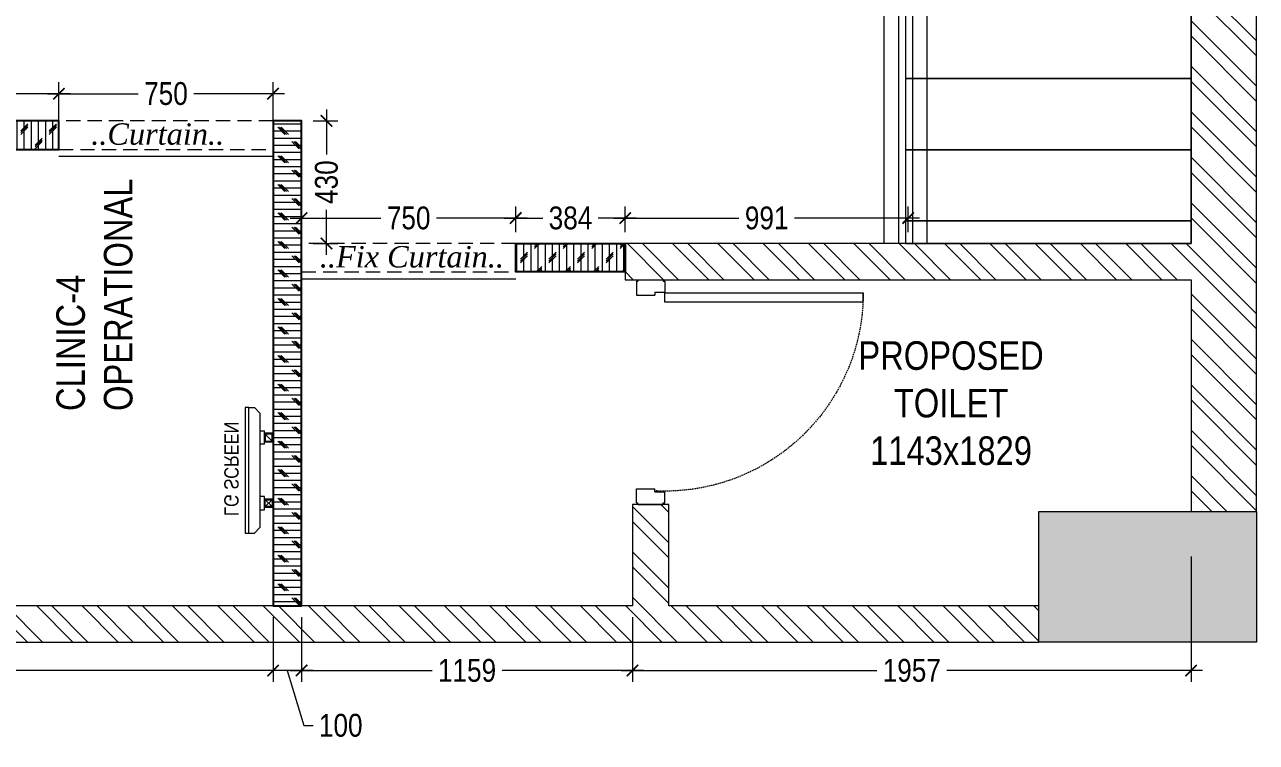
# Model space of a CAD drawing. Header units: millimetres. Extents: x 7389 to 27936, y -894474 to -881284.
# Drawn here: x 23418 to 27732, y -887444 to -884927 of the extents above; entities that cross this region are included whole.
import ezdxf
from ezdxf.lldxf.tags import DXFTag

# ---------------------------------------------------------------- set-up
doc = ezdxf.new("R2010")
doc.units = ezdxf.units.MM
doc.header["$LTSCALE"] = 40
doc.header["$MEASUREMENT"] = 0
doc.header["$PDMODE"] = 3
for name, pattern in [('a_p6_plan_L18$0$HIDDEN', [0.375, 0.25, -0.125]), ('AUSGEZOGEN', [0]), ('HIDDEN2', [0.1875, 0.125, -0.0625])]:
    doc.linetypes.add(name, pattern=pattern)
for name, color, linetype, lineweight in [('A-WALL-MASY', 1, 'Continuous', 9), ('Column', 243, 'Continuous', 9), ('Column hatch', 8, 'Continuous', 9), ('curtain', 144, 'Continuous', 9), ('dimensions', 149, 'Continuous', 5), ('door', 36, 'Continuous', 15), ('Floor-Unit', 1, 'Continuous', 13), ('IM-ANNO-HATCH', 8, 'Continuous', 5), ('LENS_CURTAIN', 5, 'a_p6_plan_L18$0$HIDDEN', 9), ('LENS_PARTITION', 21, 'Continuous', 25), ('LENS_TEXT', 31, 'HIDDEN2', 5), ('LN-TEXT', 255, 'Continuous', 0), ('Steps', 4, 'Continuous', 9), ('text', 7, 'AUSGEZOGEN', 13), ('TV', 3, 'Continuous', 18), ('wall hatch', 22, 'Continuous', 9)]:
    doc.layers.add(name, color=color, linetype=linetype, lineweight=lineweight)
doc.styles.get("Standard").update_dxf_attribs({"font": 'ARIALN.TTF'})
tags = doc.linetypes.add('DASHED2', pattern=[0.375, 0.25, -0.125]).pattern_tags.tags
tags[6:7] = [DXFTag(74, 4), DXFTag(75, 0), DXFTag(340, '0'), DXFTag(46, 1.0), DXFTag(50, 0.0), DXFTag(44, 0.0), DXFTag(45, 0.0)]
tags[4:5] = [DXFTag(74, 4), DXFTag(75, 0), DXFTag(340, '0'), DXFTag(46, 1.0), DXFTag(50, 0.0), DXFTag(44, 0.0), DXFTag(45, 0.0)]
doc.linetypes.add('ZIGZAG', pattern='A,0.0001,-0.2,[131,ltypeshp.shx,S=0.2,R=0,X=-0.2,Y=0],-0.4,[131,ltypeshp.shx,S=0.2,R=180,X=0.2,Y=0],-0.2', length=0.8001)
doc.dimstyles.new('Working', dxfattribs={"dimscale": 0.8, "dimtxt": 100, "dimasz": 50, "dimexe": 50, "dimexo": 50, "dimgap": 25, "dimtad": 0, "dimdec": 0, "dimzin": 0, "dimdsep": 46, "dimtxsty": 'Standard', "dimblk": 'ARCHTICK', "dimcen": 0, "dimdle": 50, "dimclrd": 250, "dimclre": 8, "dimclrt": 7, "dimadec": 0, "dimazin": 0, "dimtfac": 1, "dimtdec": 0, "dimtofl": 0, "dimtmove": 1, "dimatfit": 3, "dimfxl": 3, "dimtolj": 1, "dimlwd": 5, "dimlwe": 0, "dimarcsym": 0})
pattern_1 = [(90, (-2583.075, 0), (-25, 1e-15), []), (225, (-2570.575, 12.5), (50, -50), [35.355339, -35.355339]), (225, (-2570.575, 18.75), (50, -50), [35.355339, -35.355339]), (225, (-2570.575, 25), (50, -50), [35.355339, -35.355339])]

# ---------------------------------------------------------------- blocks, each defined once
blk = doc.blocks.new('*U32')
at = {"layer": 'door'}
for p, q in [((547493.8, 1778576.2), (547493.8, 1779270.9)), ((547526.6, 1779270.9), (547493.8, 1779270.9)), ((547526.6, 1779270.9), (547526.6, 1778576.2)), ((547447.3, 1778570.7), (547452.7, 1778570.7)), ((547447.3, 1778482), (547447.3, 1778570.7)), ((547452.7, 1778576.2), (547491, 1778576.2)), ((547452.7, 1778570.7), (547452.7, 1778576.2)), ((547491, 1778540.6), (547491, 1778576.2)), ((547526.6, 1778576.2), (547493.8, 1778576.2)), ((548229.5, 1778576.2), (548191.2, 1778576.2)), ((548191.2, 1778540.6), (548191.2, 1778576.2)), ((548229.5, 1778570.7), (548229.5, 1778576.2)), ((548234.9, 1778570.7), (548229.5, 1778570.7)), ((548234.9, 1778482), (548234.9, 1778570.7)), ((547491, 1778540.6), (547502, 1778540.6)), ((547502, 1778476.5), (547502, 1778540.6)), ((548180.2, 1778476.5), (548180.2, 1778540.6)), ((548191.2, 1778540.6), (548180.2, 1778540.6)), ((547447.3, 1778482), (547452.7, 1778482)), ((547452.7, 1778476.5), (547452.7, 1778482)), ((547452.7, 1778476.5), (547502, 1778476.5)), ((548229.5, 1778476.5), (548180.2, 1778476.5)), ((548229.5, 1778476.5), (548229.5, 1778482)), ((548234.9, 1778482), (548229.5, 1778482))]:
    blk.add_line(p, q, dxfattribs=at)
at = {"layer": 'door', "color": 7, "linetype": 'HIDDEN2', "extrusion": (0, 0, -1)}
blk.add_ellipse((547493.8, 1778576.2), major_axis=(694.7, 0), ratio=1, start_param=-1.570791, end_param=0.051209, dxfattribs=at)
blk = doc.blocks.new('swferarefgeaw')
at = {"layer": 'Column hatch'}
h = blk.add_hatch(color=256, dxfattribs=at)
h.dxf.hatch_style = 1
h.paths.add_polyline_path([(-18065.9, -4751.5), (-18065.9, -5361.3), (-17633.9, -5361.3), (-17633.9, -4751.5)])
h.paths.add_polyline_path([(-14686.5, -5361.3), (-14203.7, -5361.3), (-14203.7, -4726.1), (-14686.5, -4726.1)])
h.paths.add_polyline_path([(-17862.6, 0), (-18065.9, 0), (-18065.9, -330.3), (-17862.6, -330.3)])
h.paths.add_polyline_path([(-11053, -4751.5), (-11510.3, -4751.5), (-11510.3, -5361.3), (-11053, -5361.3)])
h.paths.add_polyline_path([(-5844.1, -4649.9), (-6326.9, -4649.9), (-6326.9, -5361.3), (-5844.1, -5361.3)])
h.paths.add_polyline_path([(0, -5361.3), (0, -4904), (-762.3, -4904), (-762.3, -5361.3)])
h.paths.add_polyline_path([(-660.6, 0), (-660.6, -635.2), (0, -635.2), (0, 0)])
at = {"layer": 'wall hatch'}
h = blk.add_hatch(dxfattribs=at)
h.set_pattern_fill('ANSI32', color=256, scale=300, angle=269.87)
h.set_pattern_definition([(314.87, (-17905439.1, 1618955.34), (79.7298001, 79.36881616), []), (314.87, (-17905439.22, 1618902.3), (79.7298001, 79.36881616), [])])
h.paths.add_polyline_path([(-14686.5, -5132.6), (-17633.9, -5132.6), (-17633.9, -5361.3), (-14686.5, -5361.3)])
h.paths.add_polyline_path([(-11510.3, -5158), (-14203.7, -5158), (-14203.7, -5361.3), (-11510.3, -5361.3)])
h.paths.add_polyline_path([(-6326.9, -5183.5), (-11053, -5183.5), (-11053, -5361.3), (-6326.9, -5361.3)])
h.paths.add_polyline_path([(-762.3, -5234.3), (-2058.1, -5234.3), (-2058.1, -4878.5), (-2185.2, -4878.5), (-2185.2, -5234.3), (-5844.1, -5234.3), (-5844.1, -5361.3), (-762.3, -5361.3)])
h.paths.add_polyline_path([(-228.7, -635.2), (-228.7, -3963.8), (-2210.6, -3963.8), (-2210.6, -4090.9), (-228.7, -4090.9), (-228.7, -4904), (0, -4904), (0, -635.2)])
h.paths.add_polyline_path([(-17862.6, 0), (-660.6, 0), (-660.6, -228.7), (-17862.6, -228.7)])
at = {"layer": 'A-WALL-MASY'}
for points in [[(-228.7, -635.2), (-228.7, -3963.8), (-2210.6, -3963.8), (-2210.6, -4090.9), (-228.7, -4090.9), (-228.7, -4904), (0, -4904), (0, -635.2)], [(-762.3, -5234.3), (-2058.1, -5234.3), (-2058.1, -4878.5), (-2185.2, -4878.5), (-2185.2, -5234.3), (-5844.1, -5234.3), (-5844.1, -5361.3), (-762.3, -5361.3)]]:
    blk.add_lwpolyline(points, close=True, dxfattribs=at)
at = {"layer": 'Column'}
blk.add_lwpolyline([(-762.3, -4904), (0, -4904), (0, -5361.3), (-762.3, -5361.3)], close=True, dxfattribs=at)
at = {"layer": 'door', "rotation": 270}
blk.add_blockref('*U32', (-1780648, 543356.4), dxfattribs=at)
at = {"layer": 'text', "linetype": 'Continuous', "ltscale": 3, "insert": (-1069.4, -4524.3), "char_height": 100, "width": 356.741, "attachment_point": 5}
blk.add_mtext('\\pxqc,t8;PROPOSED TOILET\\P1143x1829', dxfattribs=at)
blk = doc.blocks.new('CLINIC SCREEN')
at = {"layer": 'TV', "ltscale": 12}
for p, q in [((-220, -19.4), (-200.6, 0)), ((200.6, 0), (-200.6, 0)), ((-138.5, 0), (-138.5, 15.5)), ((-138.5, 15.5), (-92, 15.5)), ((-92, 15.5), (-92, 0)), ((92, 15.5), (92, 0)), ((92, 15.5), (138.5, 15.5)), ((138.5, 0), (138.5, 15.5)), ((220, -19.4), (200.6, 0)), ((-220, -38.8), (-220, -19.4)), ((220, -38.8), (220, -19.4))]:
    blk.add_line(p, q, dxfattribs=at)
at = {"layer": 'TV'}
for p, q in [((-103.1, 42.9), (-127.4, 18.6)), ((-127.4, 42.9), (-103.1, 18.6)), ((102.7, 42.9), (127, 18.6))]:
    blk.add_line(p, q, dxfattribs=at)
for points in [[(-130.4, 15.5), (-100.1, 15.5), (-100.1, 45.9), (-130.4, 45.9)], [(130, 15.5), (99.7, 15.5), (99.7, 45.9), (130, 45.9)], [(-127.4, 18.6), (-103.1, 18.6), (-103.1, 42.9), (-127.4, 42.9)], [(127, 18.6), (102.7, 18.6), (102.7, 42.9), (127, 42.9)]]:
    blk.add_lwpolyline(points, close=True, dxfattribs=at)
at = {"layer": 'TV', "ltscale": 12}
blk.add_lwpolyline([(-220, -51.7), (-220, -38.8), (220, -38.8), (220, -51.7)], close=True, dxfattribs=at)
at = {"layer": 'Floor-Unit', "color": 0, "ltscale": 2, "insert": (5.2, -100.4), "char_height": 50, "attachment_point": 5}
blk.add_mtext_dynamic_manual_height_columns('LG SCREEN', width=466.48, gutter_width=12.5, heights=[0], dxfattribs=at)
blk = doc.blocks.new('_ArchTick')
at = {"const_width": 0.15}
blk.add_lwpolyline([(-0.5, -0.5), (0.5, 0.5)], dxfattribs=at)
blk = doc.blocks.new('*D139')
at = {"layer": 'Defpoints', "color": 0, "ltscale": 50, "transparency": 16777216}
for p in [(27503.7, -886634.6), (25547.2, -886964.9), (25547.2, -887191.7)]:
    blk.add_point(p, dxfattribs=at)
at = {"layer": 'dimensions', "color": 8, "linetype": 'DASHED2', "lineweight": 0, "ltscale": 50, "transparency": 16777216}
for p, q in [((27503.7, -886791.7), (27503.7, -887231.7)), ((25547.2, -887004.9), (25547.2, -887231.7))]:
    blk.add_line(p, q, dxfattribs=at)
at = {"layer": 'dimensions', "color": 250, "linetype": 'DASHED2', "lineweight": 5, "ltscale": 50, "transparency": 16777216}
for p, q in [((25507.2, -887191.7), (26410.6, -887191.7)), ((27543.7, -887191.7), (26640.2, -887191.7))]:
    blk.add_line(p, q, dxfattribs=at)
at = {"layer": 'dimensions', "color": 250, "lineweight": 5, "ltscale": 50, "transparency": 16777216, "xscale": 40, "yscale": 40, "zscale": 40, "rotation": 180}
blk.add_blockref('_ArchTick', (25547.2, -887191.7), dxfattribs=at)
at = {"layer": 'dimensions', "color": 250, "lineweight": 5, "ltscale": 50, "transparency": 16777216, "xscale": 40, "yscale": 40, "zscale": 40}
blk.add_blockref('_ArchTick', (27503.7, -887191.7), dxfattribs=at)
at = {"layer": 'dimensions', "color": 7, "ltscale": 50, "transparency": 16777216, "insert": (26525.4, -887191.7), "char_height": 80, "attachment_point": 5, "bg_fill": 3, "box_fill_scale": 1.25, "bg_fill_color": 9, "bg_fill_true_color": 13158600, "bg_fill_transparency": 0}
blk.add_mtext('\\A1;1957', dxfattribs=at)
blk = doc.blocks.new('*D140')
at = {"layer": 'Defpoints', "color": 0, "ltscale": 50, "transparency": 16777216}
for p in [(24388.2, -886964.9), (25547.2, -886964.9), (24388.2, -887191.7)]:
    blk.add_point(p, dxfattribs=at)
at = {"layer": 'dimensions', "color": 8, "linetype": 'DASHED2', "lineweight": 0, "ltscale": 50, "transparency": 16777216}
for p, q in [((24388.2, -887004.9), (24388.2, -887231.7)), ((25547.2, -887004.9), (25547.2, -887231.7))]:
    blk.add_line(p, q, dxfattribs=at)
at = {"layer": 'dimensions', "color": 250, "linetype": 'DASHED2', "lineweight": 5, "ltscale": 50, "transparency": 16777216}
for p, q in [((24348.2, -887191.7), (24852.7, -887191.7)), ((25587.2, -887191.7), (25082.7, -887191.7))]:
    blk.add_line(p, q, dxfattribs=at)
at = {"layer": 'dimensions', "color": 250, "lineweight": 5, "ltscale": 50, "transparency": 16777216, "xscale": 40, "yscale": 40, "zscale": 40, "rotation": 180}
blk.add_blockref('_ArchTick', (24388.2, -887191.7), dxfattribs=at)
at = {"layer": 'dimensions', "color": 250, "lineweight": 5, "ltscale": 50, "transparency": 16777216, "xscale": 40, "yscale": 40, "zscale": 40}
blk.add_blockref('_ArchTick', (25547.2, -887191.7), dxfattribs=at)
at = {"layer": 'dimensions', "color": 7, "ltscale": 50, "transparency": 16777216, "insert": (24967.7, -887191.7), "char_height": 80, "attachment_point": 5, "bg_fill": 3, "box_fill_scale": 1.25, "bg_fill_color": 9, "bg_fill_true_color": 13158600, "bg_fill_transparency": 0}
blk.add_mtext('\\A1;1159', dxfattribs=at)
blk = doc.blocks.new('*D141')
at = {"layer": 'Defpoints', "color": 0, "ltscale": 50, "transparency": 16777216}
for p in [(24288.2, -886964.9), (24388.2, -886964.9), (24288.2, -887191.7)]:
    blk.add_point(p, dxfattribs=at)
at = {"layer": 'dimensions', "color": 8, "linetype": 'DASHED2', "lineweight": 0, "ltscale": 50, "transparency": 16777216}
for p, q in [((24288.2, -887004.9), (24288.2, -887231.7)), ((24388.2, -887004.9), (24388.2, -887231.7))]:
    blk.add_line(p, q, dxfattribs=at)
at = {"layer": 'dimensions', "color": 250, "linetype": 'DASHED2', "lineweight": 5, "ltscale": 50, "transparency": 16777216}
for p, q in [((24428.2, -887191.7), (24248.2, -887191.7)), ((24338.2, -887191.7), (24396, -887384.2)), ((24396, -887384.2), (24436, -887384.2))]:
    blk.add_line(p, q, dxfattribs=at)
at = {"layer": 'dimensions', "color": 250, "lineweight": 5, "ltscale": 50, "transparency": 16777216, "xscale": 40, "yscale": 40, "zscale": 40, "rotation": 180}
blk.add_blockref('_ArchTick', (24288.2, -887191.7), dxfattribs=at)
at = {"layer": 'dimensions', "color": 250, "lineweight": 5, "ltscale": 50, "transparency": 16777216, "xscale": 40, "yscale": 40, "zscale": 40}
blk.add_blockref('_ArchTick', (24388.2, -887191.7), dxfattribs=at)
at = {"layer": 'dimensions', "color": 7, "ltscale": 50, "transparency": 16777216, "insert": (24525.3, -887384.2), "char_height": 80, "attachment_point": 5, "bg_fill": 3, "box_fill_scale": 1.25, "bg_fill_color": 9, "bg_fill_true_color": 13158600, "bg_fill_transparency": 0}
blk.add_mtext('\\A1;100', dxfattribs=at)
blk = doc.blocks.new('*D142')
at = {"layer": 'Defpoints', "color": 0, "ltscale": 50, "transparency": 16777216}
for p in [(21888.2, -886964.9), (24288.2, -886964.9), (21888.2, -887191.7)]:
    blk.add_point(p, dxfattribs=at)
at = {"layer": 'dimensions', "color": 8, "linetype": 'DASHED2', "lineweight": 0, "ltscale": 50, "transparency": 16777216}
for p, q in [((21888.2, -887004.9), (21888.2, -887231.7)), ((24288.2, -887004.9), (24288.2, -887231.7))]:
    blk.add_line(p, q, dxfattribs=at)
at = {"layer": 'dimensions', "color": 250, "linetype": 'DASHED2', "lineweight": 5, "ltscale": 50, "transparency": 16777216}
for p, q in [((21848.2, -887191.7), (22969.9, -887191.7)), ((24328.2, -887191.7), (23206.6, -887191.7))]:
    blk.add_line(p, q, dxfattribs=at)
at = {"layer": 'dimensions', "color": 250, "lineweight": 5, "ltscale": 50, "transparency": 16777216, "xscale": 40, "yscale": 40, "zscale": 40, "rotation": 180}
blk.add_blockref('_ArchTick', (21888.2, -887191.7), dxfattribs=at)
at = {"layer": 'dimensions', "color": 250, "lineweight": 5, "ltscale": 50, "transparency": 16777216, "xscale": 40, "yscale": 40, "zscale": 40}
blk.add_blockref('_ArchTick', (24288.2, -887191.7), dxfattribs=at)
at = {"layer": 'dimensions', "color": 7, "ltscale": 50, "transparency": 16777216, "insert": (23088.2, -887191.7), "char_height": 80, "attachment_point": 5, "bg_fill": 3, "box_fill_scale": 1.25, "bg_fill_color": 9, "bg_fill_true_color": 13158600, "bg_fill_transparency": 0}
blk.add_mtext('\\A1;2400', dxfattribs=at)
blk = doc.blocks.new('*D163')
at = {"layer": 'Defpoints', "color": 0, "ltscale": 50, "transparency": 16777216}
for p in [(23538.2, -885169.6), (21888.2, -885314.9), (23538.2, -885314.9)]:
    blk.add_point(p, dxfattribs=at)
at = {"layer": 'dimensions', "color": 8, "linetype": 'DASHED2', "lineweight": 0, "ltscale": 50, "transparency": 16777216}
for p, q in [((21888.2, -885274.9), (21888.2, -885129.6)), ((23538.2, -885274.9), (23538.2, -885129.6))]:
    blk.add_line(p, q, dxfattribs=at)
at = {"layer": 'dimensions', "color": 250, "linetype": 'DASHED2', "lineweight": 5, "ltscale": 50, "transparency": 16777216}
for p, q in [((21848.2, -885169.6), (22598.5, -885169.6)), ((23578.2, -885169.6), (22828, -885169.6))]:
    blk.add_line(p, q, dxfattribs=at)
at = {"layer": 'dimensions', "color": 250, "lineweight": 5, "ltscale": 50, "transparency": 16777216, "xscale": 40, "yscale": 40, "zscale": 40, "rotation": 180}
blk.add_blockref('_ArchTick', (21888.2, -885169.6), dxfattribs=at)
at = {"layer": 'dimensions', "color": 250, "lineweight": 5, "ltscale": 50, "transparency": 16777216, "xscale": 40, "yscale": 40, "zscale": 40}
blk.add_blockref('_ArchTick', (23538.2, -885169.6), dxfattribs=at)
at = {"layer": 'dimensions', "color": 7, "ltscale": 50, "transparency": 16777216, "insert": (22713.2, -885169.6), "char_height": 80, "attachment_point": 5, "bg_fill": 3, "box_fill_scale": 1.25, "bg_fill_color": 9, "bg_fill_true_color": 13158600, "bg_fill_transparency": 0}
blk.add_mtext('\\A1;1650', dxfattribs=at)
blk = doc.blocks.new('*D164')
at = {"layer": 'Defpoints', "color": 0, "ltscale": 50, "transparency": 16777216}
for p in [(24288.2, -885169.6), (23538.2, -885314.9), (24288.2, -885314.9)]:
    blk.add_point(p, dxfattribs=at)
at = {"layer": 'dimensions', "color": 8, "linetype": 'DASHED2', "lineweight": 0, "ltscale": 50, "transparency": 16777216}
for p, q in [((23538.2, -885274.9), (23538.2, -885129.6)), ((24288.2, -885274.9), (24288.2, -885129.6))]:
    blk.add_line(p, q, dxfattribs=at)
at = {"layer": 'dimensions', "color": 250, "linetype": 'DASHED2', "lineweight": 5, "ltscale": 50, "transparency": 16777216}
for p, q in [((23498.2, -885169.6), (23821.2, -885169.6)), ((24328.2, -885169.6), (24005.3, -885169.6))]:
    blk.add_line(p, q, dxfattribs=at)
at = {"layer": 'dimensions', "color": 250, "lineweight": 5, "ltscale": 50, "transparency": 16777216, "xscale": 40, "yscale": 40, "zscale": 40, "rotation": 180}
blk.add_blockref('_ArchTick', (23538.2, -885169.6), dxfattribs=at)
at = {"layer": 'dimensions', "color": 250, "lineweight": 5, "ltscale": 50, "transparency": 16777216, "xscale": 40, "yscale": 40, "zscale": 40}
blk.add_blockref('_ArchTick', (24288.2, -885169.6), dxfattribs=at)
at = {"layer": 'dimensions', "color": 7, "ltscale": 50, "transparency": 16777216, "insert": (23913.2, -885169.6), "char_height": 80, "attachment_point": 5, "bg_fill": 3, "box_fill_scale": 1.25, "bg_fill_color": 9, "bg_fill_true_color": 13158600, "bg_fill_transparency": 0}
blk.add_mtext('\\A1;750', dxfattribs=at)
blk = doc.blocks.new('*D165')
at = {"layer": 'Defpoints', "color": 0, "ltscale": 50, "transparency": 16777216}
for p in [(24388.2, -885264.9), (24388.2, -885694.5), (24475.4, -885694.5)]:
    blk.add_point(p, dxfattribs=at)
at = {"layer": 'dimensions', "color": 250, "linetype": 'DASHED2', "lineweight": 5, "ltscale": 50, "transparency": 16777216}
for p, q in [((24475.4, -885224.9), (24475.4, -885386)), ((24475.4, -885734.5), (24475.4, -885573.4))]:
    blk.add_line(p, q, dxfattribs=at)
at = {"layer": 'dimensions', "color": 8, "linetype": 'DASHED2', "lineweight": 0, "ltscale": 50, "transparency": 16777216}
for p, q in [((24428.2, -885264.9), (24515.4, -885264.9)), ((24428.2, -885694.5), (24515.4, -885694.5))]:
    blk.add_line(p, q, dxfattribs=at)
at = {"layer": 'dimensions', "color": 250, "lineweight": 5, "ltscale": 50, "transparency": 16777216, "xscale": 40, "yscale": 40, "zscale": 40}
for p, rotation in [((24475.4, -885264.9), 90), ((24475.4, -885694.5), 270)]:
    blk.add_blockref('_ArchTick', p, dxfattribs=dict(at, rotation=rotation))
at = {"layer": 'dimensions', "color": 7, "ltscale": 50, "transparency": 16777216, "insert": (24475.4, -885479.7), "char_height": 80, "attachment_point": 5, "rotation": 90, "bg_fill": 3, "box_fill_scale": 1.25, "bg_fill_color": 9, "bg_fill_true_color": 13158600, "bg_fill_transparency": 0}
blk.add_mtext('\\A1;430', dxfattribs=at)
blk = doc.blocks.new('*D166')
at = {"layer": 'Defpoints', "color": 0, "ltscale": 50, "transparency": 16777216}
for p in [(25138.2, -885605.6), (24388.2, -885694.5), (25138.2, -885694.5)]:
    blk.add_point(p, dxfattribs=at)
at = {"layer": 'dimensions', "color": 8, "linetype": 'DASHED2', "lineweight": 0, "ltscale": 50, "transparency": 16777216}
for p, q in [((24388.2, -885654.5), (24388.2, -885565.6)), ((25138.2, -885654.5), (25138.2, -885565.6))]:
    blk.add_line(p, q, dxfattribs=at)
at = {"layer": 'dimensions', "color": 250, "linetype": 'DASHED2', "lineweight": 5, "ltscale": 50, "transparency": 16777216}
for p, q in [((24348.2, -885605.6), (24671.2, -885605.6)), ((25178.2, -885605.6), (24855.3, -885605.6))]:
    blk.add_line(p, q, dxfattribs=at)
at = {"layer": 'dimensions', "color": 250, "lineweight": 5, "ltscale": 50, "transparency": 16777216, "xscale": 40, "yscale": 40, "zscale": 40, "rotation": 180}
blk.add_blockref('_ArchTick', (24388.2, -885605.6), dxfattribs=at)
at = {"layer": 'dimensions', "color": 250, "lineweight": 5, "ltscale": 50, "transparency": 16777216, "xscale": 40, "yscale": 40, "zscale": 40}
blk.add_blockref('_ArchTick', (25138.2, -885605.6), dxfattribs=at)
at = {"layer": 'dimensions', "color": 7, "ltscale": 50, "transparency": 16777216, "insert": (24763.2, -885605.6), "char_height": 80, "attachment_point": 5, "bg_fill": 3, "box_fill_scale": 1.25, "bg_fill_color": 9, "bg_fill_true_color": 13158600, "bg_fill_transparency": 0}
blk.add_mtext('\\A1;750', dxfattribs=at)
blk = doc.blocks.new('*D167')
at = {"layer": 'Defpoints', "color": 0, "ltscale": 50, "transparency": 16777216}
for p in [(25521.7, -885605.6), (25138.2, -885694.5), (25521.7, -885694.5)]:
    blk.add_point(p, dxfattribs=at)
at = {"layer": 'dimensions', "color": 8, "linetype": 'DASHED2', "lineweight": 0, "ltscale": 50, "transparency": 16777216}
for p, q in [((25138.2, -885654.5), (25138.2, -885565.6)), ((25521.7, -885654.5), (25521.7, -885565.6))]:
    blk.add_line(p, q, dxfattribs=at)
at = {"layer": 'dimensions', "color": 250, "linetype": 'DASHED2', "lineweight": 5, "ltscale": 50, "transparency": 16777216}
for p, q in [((25098.2, -885605.6), (25237.6, -885605.6)), ((25561.7, -885605.6), (25422.4, -885605.6))]:
    blk.add_line(p, q, dxfattribs=at)
at = {"layer": 'dimensions', "color": 250, "lineweight": 5, "ltscale": 50, "transparency": 16777216, "xscale": 40, "yscale": 40, "zscale": 40, "rotation": 180}
blk.add_blockref('_ArchTick', (25138.2, -885605.6), dxfattribs=at)
at = {"layer": 'dimensions', "color": 250, "lineweight": 5, "ltscale": 50, "transparency": 16777216, "xscale": 40, "yscale": 40, "zscale": 40}
blk.add_blockref('_ArchTick', (25521.7, -885605.6), dxfattribs=at)
at = {"layer": 'dimensions', "color": 7, "ltscale": 50, "transparency": 16777216, "insert": (25330, -885605.6), "char_height": 80, "attachment_point": 5, "bg_fill": 3, "box_fill_scale": 1.25, "bg_fill_color": 9, "bg_fill_true_color": 13158600, "bg_fill_transparency": 0}
blk.add_mtext('\\A1;384', dxfattribs=at)
blk = doc.blocks.new('*D168')
at = {"layer": 'Defpoints', "color": 0, "ltscale": 50, "transparency": 16777216}
for p in [(26512.7, -885605.6), (25521.7, -885694.5), (26512.7, -885694.5)]:
    blk.add_point(p, dxfattribs=at)
at = {"layer": 'dimensions', "color": 8, "linetype": 'DASHED2', "lineweight": 0, "ltscale": 50, "transparency": 16777216}
for p, q in [((25521.7, -885654.5), (25521.7, -885565.6)), ((26512.7, -885654.5), (26512.7, -885565.6))]:
    blk.add_line(p, q, dxfattribs=at)
at = {"layer": 'dimensions', "color": 250, "linetype": 'DASHED2', "lineweight": 5, "ltscale": 50, "transparency": 16777216}
for p, q in [((25481.7, -885605.6), (25931.1, -885605.6)), ((26552.7, -885605.6), (26103.4, -885605.6))]:
    blk.add_line(p, q, dxfattribs=at)
at = {"layer": 'dimensions', "color": 250, "lineweight": 5, "ltscale": 50, "transparency": 16777216, "xscale": 40, "yscale": 40, "zscale": 40, "rotation": 180}
blk.add_blockref('_ArchTick', (25521.7, -885605.6), dxfattribs=at)
at = {"layer": 'dimensions', "color": 250, "lineweight": 5, "ltscale": 50, "transparency": 16777216, "xscale": 40, "yscale": 40, "zscale": 40}
blk.add_blockref('_ArchTick', (26512.7, -885605.6), dxfattribs=at)
at = {"layer": 'dimensions', "color": 7, "ltscale": 50, "transparency": 16777216, "insert": (26017.2, -885605.6), "char_height": 80, "attachment_point": 5, "bg_fill": 3, "box_fill_scale": 1.25, "bg_fill_color": 9, "bg_fill_true_color": 13158600, "bg_fill_transparency": 0}
blk.add_mtext('\\A1;991', dxfattribs=at)

msp = doc.modelspace()

# ---------------------------------------------------------------- hatches: boundary and pattern name
at = {"layer": 'IM-ANNO-HATCH'}
h = msp.add_hatch(dxfattribs=at)
h.set_pattern_fill('CORK', color=256, scale=200, angle=90)
h.set_pattern_definition(pattern_1)
h.paths.add_polyline_path([(21888.2, -885264.9), (21888.2, -885364.9), (23538.2, -885364.9), (23538.2, -885264.9)])
h = msp.add_hatch(dxfattribs=at)
h.set_pattern_fill('CORK', color=256, scale=200)
h.set_pattern_definition([(0, (-2583.075, 0), (0, 25), []), (135, (-2570.575, -12.5), (-50, -50), [35.355339, -35.355339]), (135, (-2564.325, -12.5), (-50, -50), [35.355339, -35.355339]), (135, (-2558.075, -12.5), (-50, -50), [35.355339, -35.355339])])
h.paths.add_polyline_path([(24288.2, -885264.9), (24288.2, -886964.9), (24388.2, -886964.9), (24388.2, -885264.9)])
h = msp.add_hatch(dxfattribs=at)
h.set_pattern_fill('CORK', color=256, scale=200, angle=90)
h.set_pattern_definition(pattern_1)
h.paths.add_polyline_path([(25138.2, -885694.5), (25521.7, -885694.5), (25521.7, -885794.5), (25138.2, -885794.5)])

# ---------------------------------------------------------------- linework, layer by layer
at = {"layer": 'curtain', "linetype": 'ZIGZAG', "ltscale": 3}
for points in [[(24288.2, -885389.9), (23538.2, -885389.9)], [(25138.2, -885819.5), (24388.2, -885819.5)]]:
    msp.add_lwpolyline(points, dxfattribs=at)
at = {"layer": 'LENS_CURTAIN', "ltscale": 5}
for points in [[(24288.2, -885264.9), (23538.2, -885264.9), (23538.2, -885364.9), (24288.2, -885364.9)], [(24388.2, -885794.5), (25138.2, -885794.5), (25138.2, -885694.5), (24388.2, -885694.5)]]:
    msp.add_lwpolyline(points, close=True, dxfattribs=at)
at = {"layer": 'LENS_PARTITION'}
for points in [[(21888.2, -885264.9), (21888.2, -885364.9), (23538.2, -885364.9), (23538.2, -885264.9)], [(24288.2, -885264.9), (24288.2, -886964.9), (24388.2, -886964.9), (24388.2, -885264.9)], [(25138.2, -885694.5), (25521.7, -885694.5), (25521.7, -885794.5), (25138.2, -885794.5)]]:
    msp.add_lwpolyline(points, close=True, dxfattribs=at)
at = {"layer": 'Steps', "ltscale": 11}
for points in [[(26503.7, -884865.9), (26503.7, -885115.9), (27503.7, -885115.9), (27503.7, -884865.9)], [(26503.7, -885115.9), (26503.7, -885365.9), (27503.7, -885365.9), (27503.7, -885115.9)], [(26503.7, -885365.9), (26503.7, -885615.9), (27503.7, -885615.9), (27503.7, -885365.9)], [(26503.7, -885694.5), (27503.7, -885694.5), (27503.7, -885615.9), (26503.7, -885615.9)]]:
    msp.add_lwpolyline(points, close=True, dxfattribs=at)

# ---------------------------------------------------------------- block references
msp.add_blockref('swferarefgeaw', (27732.3, -881730.7))
at = {"layer": 'LENS_PARTITION', "xscale": -1, "rotation": 270}
msp.add_blockref('CLINIC SCREEN', (24242.4, -886489.9), dxfattribs=at)

# ---------------------------------------------------------------- texts
at = {"layer": 'LENS_TEXT', "linetype": 'Continuous', "ltscale": 3, "insert": (23663.1, -886006.2), "char_height": 100, "width": 551.363, "attachment_point": 5, "rotation": 90}
msp.add_mtext('\\pxql;CLINIC-4\\POPERATIONAL ', dxfattribs=at)
at = {"layer": 'LN-TEXT', "char_height": 75, "attachment_point": 7}
for s, insert, width in [('\\pxqc,t8;{\\fRomantic|b0|i1|c2|p2;..Curtain..}', (23644.9, -885350.2, 25.8), 478.357), ('\\pxqc,t8;{\\fRomantic|b0|i1|c2|p2;..Fix Curtain..}', (24429.3, -885780.4, 25.8), 690.238)]:
    msp.add_mtext(s, dxfattribs=dict(at, insert=insert, width=width))

# ---------------------------------------------------------------- next in the draw order: dimensions: what is measured, and where the dimension line sits
at = {"layer": 'dimensions', "color": 3, "ltscale": 50, "true_color": 0x15f609}
for base, p1, p2, picture, middle in [((23538.2, -885169.6), (21888.2, -885314.9), (23538.2, -885314.9), '*D163', (22713.2, -885169.6)), ((25547.153763, -887191.6843179), (27503.653763, -886634.6112667), (25547.153763, -886964.9294485), '*D139', (26525.403763, -887191.6843179))]:
    dim = msp.add_linear_dim(base=base, p1=p1, p2=p2, dimstyle='Working', override={"dimfxl": 500, "dimfxlon": 1, "dimtfill": 1, "dimarcsym": 1}, dxfattribs=at)
    dim.commit()
    dim.dimension.update_dxf_attribs({"geometry": picture, "text_midpoint": middle})
dim = msp.add_linear_dim(base=(24475.4, -885694.5), p1=(24388.2, -885264.9), p2=(24388.2, -885694.5), angle=90, dimstyle='Working', override={"dimfxl": 500, "dimfxlon": 1, "dimtfill": 1, "dimarcsym": 1}, dxfattribs=at)
dim.commit()
dim.dimension.update_dxf_attribs({"geometry": '*D165', "text_midpoint": (24475.4, -885479.7)})

# ---------------------------------------------------------------- next in the draw order: dimensions: what is measured, and where the dimension line sits
for base, p1, p2, picture, middle in [((24288.2, -885169.6), (23538.2, -885314.9), (24288.2, -885314.9), '*D164', (23913.2, -885169.6)), ((25138.2, -885605.6), (24388.2, -885694.5), (25138.2, -885694.5), '*D166', (24763.2, -885605.6)), ((24388.2, -887191.7), (25547.2, -886964.9), (24388.2, -886964.9), '*D140', (24967.7, -887191.7))]:
    dim = msp.add_linear_dim(base=base, p1=p1, p2=p2, dimstyle='Working', override={"dimfxl": 500, "dimfxlon": 1, "dimtfill": 1, "dimarcsym": 1}, dxfattribs=at)
    dim.commit()
    dim.dimension.update_dxf_attribs({"geometry": picture, "text_midpoint": middle})

# ---------------------------------------------------------------- next in the draw order: dimensions: what is measured, and where the dimension line sits
for base, p1, p2, picture, middle in [((25521.744672, -885605.5569518), (25138.244672, -885694.474903), (25521.744672, -885694.474903), '*D167', (25329.994672, -885605.5569518)), ((24288.2, -887191.7), (24388.2, -886964.9), (24288.2, -886964.9), '*D141', (24456, -887384.2))]:
    dim = msp.add_linear_dim(base=base, p1=p1, p2=p2, dimstyle='Working', override={"dimfxl": 500, "dimfxlon": 1, "dimtfill": 1, "dimarcsym": 1}, dxfattribs=at)
    dim.commit()
    dim.dimension.update_dxf_attribs({"geometry": picture, "text_midpoint": middle})

# ---------------------------------------------------------------- next in the draw order: dimensions: what is measured, and where the dimension line sits
for base, p1, p2, picture, middle in [((26512.7, -885605.6), (25521.7, -885694.5), (26512.7, -885694.5), '*D168', (26017.2, -885605.6)), ((21888.2, -887191.7), (24288.2, -886964.9), (21888.2, -886964.9), '*D142', (23088.2, -887191.7))]:
    dim = msp.add_linear_dim(base=base, p1=p1, p2=p2, dimstyle='Working', override={"dimfxl": 500, "dimfxlon": 1, "dimtfill": 1, "dimarcsym": 1}, dxfattribs=at)
    dim.commit()
    dim.dimension.update_dxf_attribs({"geometry": picture, "text_midpoint": middle})

# ---------------------------------------------------------------- next in the draw order: linework, layer by layer
at = {"layer": 'Steps', "color": 6, "ltscale": 11}
msp.add_lwpolyline([(26578.7, -885694.5), (26528.7, -885694.5), (26528.7, -883340.9), (26478.7, -883340.9), (26478.7, -885694.5), (26428.7, -885694.5), (26428.7, -885540.9), (26428.7, -885540.9), (26428.7, -883290.9), (26578.7, -883290.9)], close=True, dxfattribs=at)

doc.saveas('drawing.dxf')
